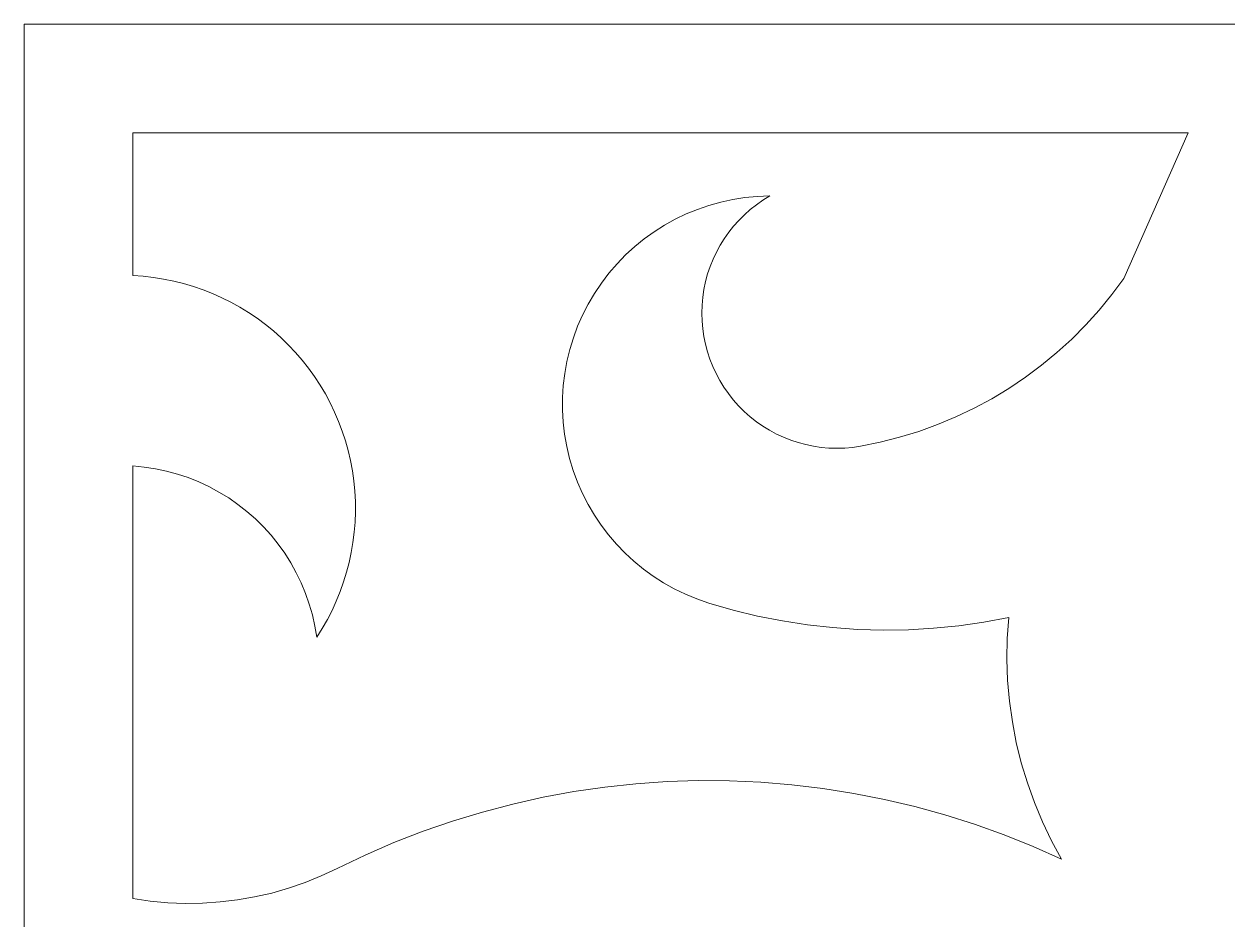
# Model space of a CAD drawing. Header units: centimetres. Extents: x -9.9 to 10, y -12 to 6.3.
# Drawn here: x -9.894 to -6.809, y 3.985 to 6.281 of the extents above; entities that cross this region are included whole.
import ezdxf

# ---------------------------------------------------------------- set-up
doc = ezdxf.new("R2010")
doc.units = ezdxf.units.CM
doc.header["$MEASUREMENT"] = 0
doc.layers.add('layer 1', color=7, linetype='Continuous')

msp = doc.modelspace()

# ---------------------------------------------------------------- linework, layer by layer
at = {"layer": 'layer 1', "color": 242, "lineweight": 20}
for points, knots in [([(-0.65137, -11.98109), (-0.65137, -11.98109), (-0.65137, 6.28139), (-0.65137, 6.28139), (-0.65137, 6.28139), (-0.65137, 6.28139), (-9.89386, 6.28139), (-9.89386, 6.28139), (-9.89386, 6.28139), (-9.89386, 6.28139), (-9.89386, -11.98109), (-9.89386, -11.98109), (-9.89386, -11.98109), (-9.89386, -11.98109), (-0.65137, -11.98109), (-0.65137, -11.98109)], [0, 0, 0, 0, 0.2, 0.2, 0.2, 0.2, 0.4, 0.4, 0.4, 0.4, 0.6, 0.6, 0.6, 0.6, 1, 1, 1, 1]), ([(-7.26086, 4.18752), (-7.26086, 4.18752), (-7.23519, 4.14031), (-7.23519, 4.14031), (-7.23519, 4.14031), (-7.23519, 4.14031), (-7.30837, 4.17303), (-7.30837, 4.17303), (-7.30837, 4.17303), (-7.30837, 4.17303), (-7.3826, 4.20293), (-7.3826, 4.20293), (-7.3826, 4.20293), (-7.3826, 4.20293), (-7.45794, 4.23), (-7.45794, 4.23), (-7.45794, 4.23), (-7.45794, 4.23), (-7.53412, 4.25421), (-7.53412, 4.25421), (-7.53412, 4.25421), (-7.53412, 4.25421), (-7.61121, 4.27554), (-7.61121, 4.27554), (-7.61121, 4.27554), (-7.61121, 4.27554), (-7.68913, 4.29396), (-7.68913, 4.29396), (-7.68913, 4.29396), (-7.68913, 4.29396), (-7.76769, 4.30943), (-7.76769, 4.30943), (-7.76769, 4.30943), (-7.76769, 4.30943), (-7.84687, 4.32195), (-7.84687, 4.32195), (-7.84687, 4.32195), (-7.84687, 4.32195), (-7.9264, 4.33147), (-7.9264, 4.33147), (-7.9264, 4.33147), (-7.9264, 4.33147), (-8.00621, 4.33798), (-8.00621, 4.33798), (-8.00621, 4.33798), (-8.00621, 4.33798), (-8.08616, 4.34149), (-8.08616, 4.34149), (-8.08616, 4.34149), (-8.08616, 4.34149), (-8.16618, 4.34198), (-8.16618, 4.34198), (-8.16618, 4.34198), (-8.16618, 4.34198), (-8.24612, 4.33945), (-8.24612, 4.33945), (-8.24612, 4.33945), (-8.24612, 4.33945), (-8.32593, 4.33392), (-8.32593, 4.33392), (-8.32593, 4.33392), (-8.32593, 4.33392), (-8.40554, 4.32537), (-8.40554, 4.32537), (-8.40554, 4.32537), (-8.40554, 4.32537), (-8.48486, 4.31382), (-8.48486, 4.31382), (-8.48486, 4.31382), (-8.48486, 4.31382), (-8.56369, 4.29929), (-8.56369, 4.29929), (-8.56369, 4.29929), (-8.56369, 4.29929), (-8.64182, 4.28182), (-8.64182, 4.28182), (-8.64182, 4.28182), (-8.64182, 4.28182), (-8.71919, 4.26143), (-8.71919, 4.26143), (-8.71919, 4.26143), (-8.71919, 4.26143), (-8.79572, 4.23817), (-8.79572, 4.23817), (-8.79572, 4.23817), (-8.79572, 4.23817), (-8.87134, 4.21203), (-8.87134, 4.21203), (-8.87134, 4.21203), (-8.87134, 4.21203), (-8.94592, 4.18304), (-8.94592, 4.18304), (-8.94592, 4.18304), (-8.94592, 4.18304), (-9.01938, 4.15126), (-9.01938, 4.15126), (-9.01938, 4.15126), (-9.01938, 4.15126), (-9.09173, 4.11668), (-9.09173, 4.11668), (-9.09173, 4.11668), (-9.09173, 4.11668), (-9.13233, 4.09766), (-9.13233, 4.09766), (-9.13233, 4.09766), (-9.13233, 4.09766), (-9.17384, 4.08083), (-9.17384, 4.08083), (-9.17384, 4.08083), (-9.17384, 4.08083), (-9.21618, 4.06624), (-9.21618, 4.06624), (-9.21618, 4.06624), (-9.21618, 4.06624), (-9.25929, 4.05391), (-9.25929, 4.05391), (-9.25929, 4.05391), (-9.25929, 4.05391), (-9.30297, 4.04389), (-9.30297, 4.04389), (-9.30297, 4.04389), (-9.30297, 4.04389), (-9.34713, 4.0362), (-9.34713, 4.0362), (-9.34713, 4.0362), (-9.34713, 4.0362), (-9.39157, 4.03088), (-9.39157, 4.03088), (-9.39157, 4.03088), (-9.39157, 4.03088), (-9.43628, 4.02792), (-9.43628, 4.02792), (-9.43628, 4.02792), (-9.43628, 4.02792), (-9.48114, 4.02736), (-9.48114, 4.02736), (-9.48114, 4.02736), (-9.48114, 4.02736), (-9.52586, 4.02916), (-9.52586, 4.02916), (-9.52586, 4.02916), (-9.52586, 4.02916), (-9.57051, 4.03335), (-9.57051, 4.03335), (-9.57051, 4.03335), (-9.57051, 4.03335), (-9.61481, 4.0399), (-9.61481, 4.0399), (-9.61481, 4.0399), (-9.61481, 4.0399), (-9.61481, 5.14872), (-9.61481, 5.14872), (-9.61481, 5.14872), (-9.61481, 5.14872), (-9.58579, 5.14594), (-9.58579, 5.14594), (-9.58579, 5.14594), (-9.58579, 5.14594), (-9.55711, 5.14153), (-9.55711, 5.14153), (-9.55711, 5.14153), (-9.55711, 5.14153), (-9.52872, 5.1355), (-9.52872, 5.1355), (-9.52872, 5.1355), (-9.52872, 5.1355), (-9.50074, 5.12788), (-9.50074, 5.12788), (-9.50074, 5.12788), (-9.50074, 5.12788), (-9.47326, 5.11868), (-9.47326, 5.11868), (-9.47326, 5.11868), (-9.47326, 5.11868), (-9.44633, 5.10792), (-9.44633, 5.10792), (-9.44633, 5.10792), (-9.44633, 5.10792), (-9.42003, 5.09564), (-9.42003, 5.09564), (-9.42003, 5.09564), (-9.42003, 5.09564), (-9.39442, 5.08183), (-9.39442, 5.08183), (-9.39442, 5.08183), (-9.39442, 5.08183), (-9.36959, 5.06659), (-9.36959, 5.06659), (-9.36959, 5.06659), (-9.36959, 5.06659), (-9.34573, 5.04998), (-9.34573, 5.04998), (-9.34573, 5.04998), (-9.34573, 5.04998), (-9.32292, 5.03209), (-9.32292, 5.03209), (-9.32292, 5.03209), (-9.32292, 5.03209), (-9.30122, 5.01296), (-9.30122, 5.01296), (-9.30122, 5.01296), (-9.30122, 5.01296), (-9.28057, 4.9926), (-9.28057, 4.9926), (-9.28057, 4.9926), (-9.28057, 4.9926), (-9.26111, 4.97108), (-9.26111, 4.97108), (-9.26111, 4.97108), (-9.26111, 4.97108), (-9.2429, 4.94848), (-9.2429, 4.94848), (-9.2429, 4.94848), (-9.2429, 4.94848), (-9.22595, 4.92479), (-9.22595, 4.92479), (-9.22595, 4.92479), (-9.22595, 4.92479), (-9.21039, 4.90018), (-9.21039, 4.90018), (-9.21039, 4.90018), (-9.21039, 4.90018), (-9.1963, 4.87479), (-9.1963, 4.87479), (-9.1963, 4.87479), (-9.1963, 4.87479), (-9.18374, 4.84868), (-9.18374, 4.84868), (-9.18374, 4.84868), (-9.18374, 4.84868), (-9.17265, 4.82193), (-9.17265, 4.82193), (-9.17265, 4.82193), (-9.17265, 4.82193), (-9.16309, 4.79458), (-9.16309, 4.79458), (-9.16309, 4.79458), (-9.16309, 4.79458), (-9.15507, 4.76671), (-9.15507, 4.76671), (-9.15507, 4.76671), (-9.15507, 4.76671), (-9.14865, 4.73837), (-9.14865, 4.73837), (-9.14865, 4.73837), (-9.14865, 4.73837), (-9.14391, 4.70966), (-9.14391, 4.70966), (-9.14391, 4.70966), (-9.14391, 4.70966), (-9.12975, 4.73207), (-9.12975, 4.73207), (-9.12975, 4.73207), (-9.12975, 4.73207), (-9.1167, 4.75499), (-9.1167, 4.75499), (-9.1167, 4.75499), (-9.1167, 4.75499), (-9.1047, 4.77842), (-9.1047, 4.77842), (-9.1047, 4.77842), (-9.1047, 4.77842), (-9.09375, 4.80227), (-9.09375, 4.80227), (-9.09375, 4.80227), (-9.09375, 4.80227), (-9.08391, 4.82655), (-9.08391, 4.82655), (-9.08391, 4.82655), (-9.08391, 4.82655), (-9.07512, 4.85119), (-9.07512, 4.85119), (-9.07512, 4.85119), (-9.07512, 4.85119), (-9.06745, 4.87618), (-9.06745, 4.87618), (-9.06745, 4.87618), (-9.06745, 4.87618), (-9.06082, 4.90148), (-9.06082, 4.90148), (-9.06082, 4.90148), (-9.06082, 4.90148), (-9.05538, 4.92703), (-9.05538, 4.92703), (-9.05538, 4.92703), (-9.05538, 4.92703), (-9.05099, 4.9528), (-9.05099, 4.9528), (-9.05099, 4.9528), (-9.05099, 4.9528), (-9.04777, 4.97877), (-9.04777, 4.97877), (-9.04777, 4.97877), (-9.04777, 4.97877), (-9.04568, 5.0049), (-9.04568, 5.0049), (-9.04568, 5.0049), (-9.04568, 5.0049), (-9.04477, 5.03113), (-9.04477, 5.03113), (-9.04477, 5.03113), (-9.04477, 5.03113), (-9.04498, 5.05745), (-9.04498, 5.05745), (-9.04498, 5.05745), (-9.04498, 5.05745), (-9.04631, 5.0838), (-9.04631, 5.0838), (-9.04631, 5.0838), (-9.04631, 5.0838), (-9.04889, 5.11015), (-9.04889, 5.11015), (-9.04889, 5.11015), (-9.04889, 5.11015), (-9.05259, 5.13638), (-9.05259, 5.13638), (-9.05259, 5.13638), (-9.05259, 5.13638), (-9.05747, 5.16232), (-9.05747, 5.16232), (-9.05747, 5.16232), (-9.05747, 5.16232), (-9.0634, 5.18796), (-9.0634, 5.18796), (-9.0634, 5.18796), (-9.0634, 5.18796), (-9.07052, 5.21323), (-9.07052, 5.21323), (-9.07052, 5.21323), (-9.07052, 5.21323), (-9.07868, 5.23813), (-9.07868, 5.23813), (-9.07868, 5.23813), (-9.07868, 5.23813), (-9.08789, 5.26262), (-9.08789, 5.26262), (-9.08789, 5.26262), (-9.08789, 5.26262), (-9.09821, 5.28666), (-9.09821, 5.28666), (-9.09821, 5.28666), (-9.09821, 5.28666), (-9.10951, 5.3102), (-9.10951, 5.3102), (-9.10951, 5.3102), (-9.10951, 5.3102), (-9.12186, 5.33324), (-9.12186, 5.33324), (-9.12186, 5.33324), (-9.12186, 5.33324), (-9.13518, 5.35572), (-9.13518, 5.35572), (-9.13518, 5.35572), (-9.13518, 5.35572), (-9.14956, 5.37761), (-9.14956, 5.37761), (-9.14956, 5.37761), (-9.14956, 5.37761), (-9.16484, 5.39889), (-9.16484, 5.39889), (-9.16484, 5.39889), (-9.16484, 5.39889), (-9.18109, 5.41952), (-9.18109, 5.41952), (-9.18109, 5.41952), (-9.18109, 5.41952), (-9.19825, 5.43945), (-9.19825, 5.43945), (-9.19825, 5.43945), (-9.19825, 5.43945), (-9.21632, 5.45867), (-9.21632, 5.45867), (-9.21632, 5.45867), (-9.21632, 5.45867), (-9.2353, 5.47714), (-9.2353, 5.47714), (-9.2353, 5.47714), (-9.2353, 5.47714), (-9.25511, 5.49474), (-9.25511, 5.49474), (-9.25511, 5.49474), (-9.25511, 5.49474), (-9.27562, 5.5114), (-9.27562, 5.5114), (-9.27562, 5.5114), (-9.27562, 5.5114), (-9.29669, 5.52708), (-9.29669, 5.52708), (-9.29669, 5.52708), (-9.29669, 5.52708), (-9.31845, 5.5418), (-9.31845, 5.5418), (-9.31845, 5.5418), (-9.31845, 5.5418), (-9.34078, 5.5555), (-9.34078, 5.5555), (-9.34078, 5.5555), (-9.34078, 5.5555), (-9.36366, 5.56822), (-9.36366, 5.56822), (-9.36366, 5.56822), (-9.36366, 5.56822), (-9.38703, 5.5799), (-9.38703, 5.5799), (-9.38703, 5.5799), (-9.38703, 5.5799), (-9.41089, 5.59054), (-9.41089, 5.59054), (-9.41089, 5.59054), (-9.41089, 5.59054), (-9.43524, 5.60014), (-9.43524, 5.60014), (-9.43524, 5.60014), (-9.43524, 5.60014), (-9.45993, 5.60866), (-9.45993, 5.60866), (-9.45993, 5.60866), (-9.45993, 5.60866), (-9.48505, 5.61611), (-9.48505, 5.61611), (-9.48505, 5.61611), (-9.48505, 5.61611), (-9.51044, 5.62244), (-9.51044, 5.62244), (-9.51044, 5.62244), (-9.51044, 5.62244), (-9.53618, 5.62767), (-9.53618, 5.62767), (-9.53618, 5.62767), (-9.53618, 5.62767), (-9.56213, 5.63179), (-9.56213, 5.63179), (-9.56213, 5.63179), (-9.56213, 5.63179), (-9.58837, 5.63475), (-9.58837, 5.63475), (-9.58837, 5.63475), (-9.58837, 5.63475), (-9.61481, 5.63655), (-9.61481, 5.63655), (-9.61481, 5.63655), (-9.61481, 5.63655), (-9.61481, 6.00234), (-9.61481, 6.00234), (-9.61481, 6.00234), (-9.61481, 6.00234), (-6.911, 6.00234), (-6.911, 6.00234), (-6.911, 6.00234), (-6.911, 6.00234), (-7.07571, 5.62921), (-7.07571, 5.62921), (-7.07571, 5.62921), (-7.07571, 5.62921), (-7.10619, 5.58786), (-7.10619, 5.58786), (-7.10619, 5.58786), (-7.10619, 5.58786), (-7.13871, 5.54813), (-7.13871, 5.54813), (-7.13871, 5.54813), (-7.13871, 5.54813), (-7.17303, 5.51007), (-7.17303, 5.51007), (-7.17303, 5.51007), (-7.17303, 5.51007), (-7.20916, 5.47376), (-7.20916, 5.47376), (-7.20916, 5.47376), (-7.20916, 5.47376), (-7.24705, 5.43926), (-7.24705, 5.43926), (-7.24705, 5.43926), (-7.24705, 5.43926), (-7.28654, 5.40663), (-7.28654, 5.40663), (-7.28654, 5.40663), (-7.28654, 5.40663), (-7.32769, 5.37595), (-7.32769, 5.37595), (-7.32769, 5.37595), (-7.32769, 5.37595), (-7.37032, 5.34726), (-7.37032, 5.34726), (-7.37032, 5.34726), (-7.37032, 5.34726), (-7.41434, 5.3207), (-7.41434, 5.3207), (-7.41434, 5.3207), (-7.41434, 5.3207), (-7.45955, 5.29637), (-7.45955, 5.29637), (-7.45955, 5.29637), (-7.45955, 5.29637), (-7.5058, 5.27432), (-7.5058, 5.27432), (-7.5058, 5.27432), (-7.5058, 5.27432), (-7.5531, 5.25457), (-7.5531, 5.25457), (-7.5531, 5.25457), (-7.5531, 5.25457), (-7.60123, 5.23714), (-7.60123, 5.23714), (-7.60123, 5.23714), (-7.60123, 5.23714), (-7.65028, 5.22207), (-7.65028, 5.22207), (-7.65028, 5.22207), (-7.65028, 5.22207), (-7.69995, 5.20943), (-7.69995, 5.20943), (-7.69995, 5.20943), (-7.69995, 5.20943), (-7.75039, 5.19921), (-7.75039, 5.19921), (-7.75039, 5.19921), (-7.75039, 5.19921), (-7.77062, 5.19623), (-7.77062, 5.19623), (-7.77062, 5.19623), (-7.77062, 5.19623), (-7.79092, 5.19445), (-7.79092, 5.19445), (-7.79092, 5.19445), (-7.79092, 5.19445), (-7.81116, 5.19387), (-7.81116, 5.19387), (-7.81116, 5.19387), (-7.81116, 5.19387), (-7.83132, 5.19448), (-7.83132, 5.19448), (-7.83132, 5.19448), (-7.83132, 5.19448), (-7.85134, 5.19624), (-7.85134, 5.19624), (-7.85134, 5.19624), (-7.85134, 5.19624), (-7.87115, 5.19917), (-7.87115, 5.19917), (-7.87115, 5.19917), (-7.87115, 5.19917), (-7.89075, 5.20322), (-7.89075, 5.20322), (-7.89075, 5.20322), (-7.89075, 5.20322), (-7.91008, 5.2084), (-7.91008, 5.2084), (-7.91008, 5.2084), (-7.91008, 5.2084), (-7.92905, 5.21467), (-7.92905, 5.21467), (-7.92905, 5.21467), (-7.92905, 5.21467), (-7.94768, 5.22205), (-7.94768, 5.22205), (-7.94768, 5.22205), (-7.94768, 5.22205), (-7.96589, 5.23051), (-7.96589, 5.23051), (-7.96589, 5.23051), (-7.96589, 5.23051), (-7.98361, 5.24002), (-7.98361, 5.24002), (-7.98361, 5.24002), (-7.98361, 5.24002), (-8.00077, 5.25058), (-8.00077, 5.25058), (-8.00077, 5.25058), (-8.00077, 5.25058), (-8.01737, 5.26217), (-8.01737, 5.26217), (-8.01737, 5.26217), (-8.01737, 5.26217), (-8.03335, 5.27478), (-8.03335, 5.27478), (-8.03335, 5.27478), (-8.03335, 5.27478), (-8.04863, 5.2884), (-8.04863, 5.2884), (-8.04863, 5.2884), (-8.04863, 5.2884), (-8.06307, 5.30289), (-8.06307, 5.30289), (-8.06307, 5.30289), (-8.06307, 5.30289), (-8.0766, 5.31812), (-8.0766, 5.31812), (-8.0766, 5.31812), (-8.0766, 5.31812), (-8.08916, 5.33402), (-8.08916, 5.33402), (-8.08916, 5.33402), (-8.08916, 5.33402), (-8.10067, 5.35057), (-8.10067, 5.35057), (-8.10067, 5.35057), (-8.10067, 5.35057), (-8.11114, 5.3677), (-8.11114, 5.3677), (-8.11114, 5.3677), (-8.11114, 5.3677), (-8.12062, 5.38537), (-8.12062, 5.38537), (-8.12062, 5.38537), (-8.12062, 5.38537), (-8.12906, 5.40354), (-8.12906, 5.40354), (-8.12906, 5.40354), (-8.12906, 5.40354), (-8.13646, 5.42213), (-8.13646, 5.42213), (-8.13646, 5.42213), (-8.13646, 5.42213), (-8.14267, 5.44113), (-8.14267, 5.44113), (-8.14267, 5.44113), (-8.14267, 5.44113), (-8.1479, 5.46047), (-8.1479, 5.46047), (-8.1479, 5.46047), (-8.1479, 5.46047), (-8.15195, 5.48011), (-8.15195, 5.48011), (-8.15195, 5.48011), (-8.15195, 5.48011), (-8.15481, 5.50001), (-8.15481, 5.50001), (-8.15481, 5.50001), (-8.15481, 5.50001), (-8.15662, 5.52008), (-8.15662, 5.52008), (-8.15662, 5.52008), (-8.15662, 5.52008), (-8.15718, 5.54033), (-8.15718, 5.54033), (-8.15718, 5.54033), (-8.15718, 5.54033), (-8.15655, 5.56067), (-8.15655, 5.56067), (-8.15655, 5.56067), (-8.15655, 5.56067), (-8.15474, 5.58107), (-8.15474, 5.58107), (-8.15474, 5.58107), (-8.15474, 5.58107), (-8.15174, 5.60132), (-8.15174, 5.60132), (-8.15174, 5.60132), (-8.15174, 5.60132), (-8.14755, 5.62124), (-8.14755, 5.62124), (-8.14755, 5.62124), (-8.14755, 5.62124), (-8.14225, 5.64077), (-8.14225, 5.64077), (-8.14225, 5.64077), (-8.14225, 5.64077), (-8.13583, 5.65989), (-8.13583, 5.65989), (-8.13583, 5.65989), (-8.13583, 5.65989), (-8.1283, 5.67855), (-8.1283, 5.67855), (-8.1283, 5.67855), (-8.1283, 5.67855), (-8.11979, 5.69669), (-8.11979, 5.69669), (-8.11979, 5.69669), (-8.11979, 5.69669), (-8.11022, 5.71427), (-8.11022, 5.71427), (-8.11022, 5.71427), (-8.11022, 5.71427), (-8.09962, 5.73127), (-8.09962, 5.73127), (-8.09962, 5.73127), (-8.09962, 5.73127), (-8.08811, 5.74763), (-8.08811, 5.74763), (-8.08811, 5.74763), (-8.08811, 5.74763), (-8.0757, 5.76331), (-8.0757, 5.76331), (-8.0757, 5.76331), (-8.0757, 5.76331), (-8.0623, 5.77826), (-8.0623, 5.77826), (-8.0623, 5.77826), (-8.0623, 5.77826), (-8.04807, 5.79245), (-8.04807, 5.79245), (-8.04807, 5.79245), (-8.04807, 5.79245), (-8.033, 5.80583), (-8.033, 5.80583), (-8.033, 5.80583), (-8.033, 5.80583), (-8.0171, 5.81836), (-8.0171, 5.81836), (-8.0171, 5.81836), (-8.0171, 5.81836), (-8.00042, 5.82998), (-8.00042, 5.82998), (-8.00042, 5.82998), (-8.00042, 5.82998), (-7.98291, 5.84068), (-7.98291, 5.84068), (-7.98291, 5.84068), (-7.98291, 5.84068), (-8.01493, 5.83958), (-8.01493, 5.83958), (-8.01493, 5.83958), (-8.01493, 5.83958), (-8.0466, 5.83658), (-8.0466, 5.83658), (-8.0466, 5.83658), (-8.0466, 5.83658), (-8.07785, 5.83173), (-8.07785, 5.83173), (-8.07785, 5.83173), (-8.07785, 5.83173), (-8.10863, 5.82507), (-8.10863, 5.82507), (-8.10863, 5.82507), (-8.10863, 5.82507), (-8.13883, 5.81663), (-8.13883, 5.81663), (-8.13883, 5.81663), (-8.13883, 5.81663), (-8.16848, 5.80646), (-8.16848, 5.80646), (-8.16848, 5.80646), (-8.16848, 5.80646), (-8.19736, 5.7946), (-8.19736, 5.7946), (-8.19736, 5.7946), (-8.19736, 5.7946), (-8.22555, 5.78106), (-8.22555, 5.78106), (-8.22555, 5.78106), (-8.22555, 5.78106), (-8.2529, 5.76591), (-8.2529, 5.76591), (-8.2529, 5.76591), (-8.2529, 5.76591), (-8.27926, 5.74916), (-8.27926, 5.74916), (-8.27926, 5.74916), (-8.27926, 5.74916), (-8.30472, 5.73089), (-8.30472, 5.73089), (-8.30472, 5.73089), (-8.30472, 5.73089), (-8.32908, 5.7111), (-8.32908, 5.7111), (-8.32908, 5.7111), (-8.32908, 5.7111), (-8.35231, 5.68983), (-8.35231, 5.68983), (-8.35231, 5.68983), (-8.35231, 5.68983), (-8.37435, 5.66714), (-8.37435, 5.66714), (-8.37435, 5.66714), (-8.37435, 5.66714), (-8.39507, 5.64304), (-8.39507, 5.64304), (-8.39507, 5.64304), (-8.39507, 5.64304), (-8.41447, 5.61759), (-8.41447, 5.61759), (-8.41447, 5.61759), (-8.41447, 5.61759), (-8.43233, 5.59103), (-8.43233, 5.59103), (-8.43233, 5.59103), (-8.43233, 5.59103), (-8.44844, 5.56361), (-8.44844, 5.56361), (-8.44844, 5.56361), (-8.44844, 5.56361), (-8.46281, 5.53545), (-8.46281, 5.53545), (-8.46281, 5.53545), (-8.46281, 5.53545), (-8.47544, 5.5066), (-8.47544, 5.5066), (-8.47544, 5.5066), (-8.47544, 5.5066), (-8.48632, 5.47716), (-8.48632, 5.47716), (-8.48632, 5.47716), (-8.48632, 5.47716), (-8.49546, 5.4472), (-8.49546, 5.4472), (-8.49546, 5.4472), (-8.49546, 5.4472), (-8.50278, 5.41681), (-8.50278, 5.41681), (-8.50278, 5.41681), (-8.50278, 5.41681), (-8.5083, 5.38607), (-8.5083, 5.38607), (-8.5083, 5.38607), (-8.5083, 5.38607), (-8.51206, 5.35504), (-8.51206, 5.35504), (-8.51206, 5.35504), (-8.51206, 5.35504), (-8.51395, 5.32384), (-8.51395, 5.32384), (-8.51395, 5.32384), (-8.51395, 5.32384), (-8.51401, 5.29252), (-8.51401, 5.29252), (-8.51401, 5.29252), (-8.51401, 5.29252), (-8.51227, 5.26118), (-8.51227, 5.26118), (-8.51227, 5.26118), (-8.51227, 5.26118), (-8.50864, 5.22989), (-8.50864, 5.22989), (-8.50864, 5.22989), (-8.50864, 5.22989), (-8.50313, 5.19874), (-8.50313, 5.19874), (-8.50313, 5.19874), (-8.50313, 5.19874), (-8.49581, 5.16781), (-8.49581, 5.16781), (-8.49581, 5.16781), (-8.49581, 5.16781), (-8.48653, 5.13719), (-8.48653, 5.13719), (-8.48653, 5.13719), (-8.48653, 5.13719), (-8.47544, 5.10717), (-8.47544, 5.10717), (-8.47544, 5.10717), (-8.47544, 5.10717), (-8.46267, 5.07804), (-8.46267, 5.07804), (-8.46267, 5.07804), (-8.46267, 5.07804), (-8.4483, 5.04988), (-8.4483, 5.04988), (-8.4483, 5.04988), (-8.4483, 5.04988), (-8.43233, 5.02274), (-8.43233, 5.02274), (-8.43233, 5.02274), (-8.43233, 5.02274), (-8.41481, 4.99667), (-8.41481, 4.99667), (-8.41481, 4.99667), (-8.41481, 4.99667), (-8.39591, 4.97172), (-8.39591, 4.97172), (-8.39591, 4.97172), (-8.39591, 4.97172), (-8.37554, 4.94797), (-8.37554, 4.94797), (-8.37554, 4.94797), (-8.37554, 4.94797), (-8.35391, 4.92548), (-8.35391, 4.92548), (-8.35391, 4.92548), (-8.35391, 4.92548), (-8.33096, 4.90428), (-8.33096, 4.90428), (-8.33096, 4.90428), (-8.33096, 4.90428), (-8.30675, 4.88446), (-8.30675, 4.88446), (-8.30675, 4.88446), (-8.30675, 4.88446), (-8.28143, 4.86604), (-8.28143, 4.86604), (-8.28143, 4.86604), (-8.28143, 4.86604), (-8.25498, 4.8491), (-8.25498, 4.8491), (-8.25498, 4.8491), (-8.25498, 4.8491), (-8.22757, 4.8337), (-8.22757, 4.8337), (-8.22757, 4.8337), (-8.22757, 4.8337), (-8.19911, 4.81989), (-8.19911, 4.81989), (-8.19911, 4.81989), (-8.19911, 4.81989), (-8.16974, 4.80773), (-8.16974, 4.80773), (-8.16974, 4.80773), (-8.16974, 4.80773), (-8.13946, 4.7973), (-8.13946, 4.7973), (-8.13946, 4.7973), (-8.13946, 4.7973), (-8.07716, 4.77928), (-8.07716, 4.77928), (-8.07716, 4.77928), (-8.07716, 4.77928), (-8.01423, 4.76395), (-8.01423, 4.76395), (-8.01423, 4.76395), (-8.01423, 4.76395), (-7.95068, 4.75129), (-7.95068, 4.75129), (-7.95068, 4.75129), (-7.95068, 4.75129), (-7.88657, 4.74133), (-7.88657, 4.74133), (-7.88657, 4.74133), (-7.88657, 4.74133), (-7.82217, 4.73411), (-7.82217, 4.73411), (-7.82217, 4.73411), (-7.82217, 4.73411), (-7.7575, 4.72961), (-7.7575, 4.72961), (-7.7575, 4.72961), (-7.7575, 4.72961), (-7.69269, 4.72787), (-7.69269, 4.72787), (-7.69269, 4.72787), (-7.69269, 4.72787), (-7.62789, 4.72888), (-7.62789, 4.72888), (-7.62789, 4.72888), (-7.62789, 4.72888), (-7.56315, 4.73263), (-7.56315, 4.73263), (-7.56315, 4.73263), (-7.56315, 4.73263), (-7.49868, 4.73914), (-7.49868, 4.73914), (-7.49868, 4.73914), (-7.49868, 4.73914), (-7.4345, 4.74835), (-7.4345, 4.74835), (-7.4345, 4.74835), (-7.4345, 4.74835), (-7.37074, 4.76029), (-7.37074, 4.76029), (-7.37074, 4.76029), (-7.37074, 4.76029), (-7.37436, 4.70666), (-7.37436, 4.70666), (-7.37436, 4.70666), (-7.37436, 4.70666), (-7.37528, 4.65296), (-7.37528, 4.65296), (-7.37528, 4.65296), (-7.37528, 4.65296), (-7.37339, 4.59928), (-7.37339, 4.59928), (-7.37339, 4.59928), (-7.37339, 4.59928), (-7.36871, 4.54574), (-7.36871, 4.54574), (-7.36871, 4.54574), (-7.36871, 4.54574), (-7.36132, 4.4925), (-7.36132, 4.4925), (-7.36132, 4.4925), (-7.36132, 4.4925), (-7.3512, 4.43974), (-7.3512, 4.43974), (-7.3512, 4.43974), (-7.3512, 4.43974), (-7.33837, 4.3876), (-7.33837, 4.3876), (-7.33837, 4.3876), (-7.33837, 4.3876), (-7.32288, 4.33613), (-7.32288, 4.33613), (-7.32288, 4.33613), (-7.32288, 4.33613), (-7.30474, 4.28553), (-7.30474, 4.28553), (-7.30474, 4.28553), (-7.30474, 4.28553), (-7.28409, 4.23597), (-7.28409, 4.23597), (-7.28409, 4.23597), (-7.28409, 4.23597), (-7.26086, 4.18752), (-7.26086, 4.18752)], [0, 0, 0, 0, 0.0040161, 0.0040161, 0.0040161, 0.0040161, 0.0080321, 0.0080321, 0.0080321, 0.0080321, 0.0120482, 0.0120482, 0.0120482, 0.0120482, 0.0160643, 0.0160643, 0.0160643, 0.0160643, 0.0200803, 0.0200803, 0.0200803, 0.0200803, 0.0240964, 0.0240964, 0.0240964, 0.0240964, 0.0281124, 0.0281124, 0.0281124, 0.0281124, 0.0321285, 0.0321285, 0.0321285, 0.0321285, 0.0361446, 0.0361446, 0.0361446, 0.0361446, 0.0401606, 0.0401606, 0.0401606, 0.0401606, 0.0441767, 0.0441767, 0.0441767, 0.0441767, 0.0481928, 0.0481928, 0.0481928, 0.0481928, 0.0522088, 0.0522088, 0.0522088, 0.0522088, 0.0562249, 0.0562249, 0.0562249, 0.0562249, 0.060241, 0.060241, 0.060241, 0.060241, 0.064257, 0.064257, 0.064257, 0.064257, 0.0682731, 0.0682731, 0.0682731, 0.0682731, 0.0722892, 0.0722892, 0.0722892, 0.0722892, 0.0763052, 0.0763052, 0.0763052, 0.0763052, 0.0803213, 0.0803213, 0.0803213, 0.0803213, 0.0843373, 0.0843373, 0.0843373, 0.0843373, 0.0883534, 0.0883534, 0.0883534, 0.0883534, 0.0923695, 0.0923695, 0.0923695, 0.0923695, 0.0963855, 0.0963855, 0.0963855, 0.0963855, 0.1004016, 0.1004016, 0.1004016, 0.1004016, 0.1044177, 0.1044177, 0.1044177, 0.1044177, 0.1084337, 0.1084337, 0.1084337, 0.1084337, 0.1124498, 0.1124498, 0.1124498, 0.1124498, 0.1164659, 0.1164659, 0.1164659, 0.1164659, 0.1204819, 0.1204819, 0.1204819, 0.1204819, 0.124498, 0.124498, 0.124498, 0.124498, 0.1285141, 0.1285141, 0.1285141, 0.1285141, 0.1325301, 0.1325301, 0.1325301, 0.1325301, 0.1365462, 0.1365462, 0.1365462, 0.1365462, 0.1405622, 0.1405622, 0.1405622, 0.1405622, 0.1445783, 0.1445783, 0.1445783, 0.1445783, 0.1485944, 0.1485944, 0.1485944, 0.1485944, 0.1526104, 0.1526104, 0.1526104, 0.1526104, 0.1566265, 0.1566265, 0.1566265, 0.1566265, 0.1606426, 0.1606426, 0.1606426, 0.1606426, 0.1646586, 0.1646586, 0.1646586, 0.1646586, 0.1686747, 0.1686747, 0.1686747, 0.1686747, 0.1726908, 0.1726908, 0.1726908, 0.1726908, 0.1767068, 0.1767068, 0.1767068, 0.1767068, 0.1807229, 0.1807229, 0.1807229, 0.1807229, 0.184739, 0.184739, 0.184739, 0.184739, 0.188755, 0.188755, 0.188755, 0.188755, 0.1927711, 0.1927711, 0.1927711, 0.1927711, 0.1967871, 0.1967871, 0.1967871, 0.1967871, 0.2008032, 0.2008032, 0.2008032, 0.2008032, 0.2048193, 0.2048193, 0.2048193, 0.2048193, 0.2088353, 0.2088353, 0.2088353, 0.2088353, 0.2128514, 0.2128514, 0.2128514, 0.2128514, 0.2168675, 0.2168675, 0.2168675, 0.2168675, 0.2208835, 0.2208835, 0.2208835, 0.2208835, 0.2248996, 0.2248996, 0.2248996, 0.2248996, 0.2289157, 0.2289157, 0.2289157, 0.2289157, 0.2329317, 0.2329317, 0.2329317, 0.2329317, 0.2369478, 0.2369478, 0.2369478, 0.2369478, 0.2409639, 0.2409639, 0.2409639, 0.2409639, 0.2449799, 0.2449799, 0.2449799, 0.2449799, 0.248996, 0.248996, 0.248996, 0.248996, 0.253012, 0.253012, 0.253012, 0.253012, 0.2570281, 0.2570281, 0.2570281, 0.2570281, 0.2610442, 0.2610442, 0.2610442, 0.2610442, 0.2650602, 0.2650602, 0.2650602, 0.2650602, 0.2690763, 0.2690763, 0.2690763, 0.2690763, 0.2730924, 0.2730924, 0.2730924, 0.2730924, 0.2771084, 0.2771084, 0.2771084, 0.2771084, 0.2811245, 0.2811245, 0.2811245, 0.2811245, 0.2851406, 0.2851406, 0.2851406, 0.2851406, 0.2891566, 0.2891566, 0.2891566, 0.2891566, 0.2931727, 0.2931727, 0.2931727, 0.2931727, 0.2971888, 0.2971888, 0.2971888, 0.2971888, 0.3012048, 0.3012048, 0.3012048, 0.3012048, 0.3052209, 0.3052209, 0.3052209, 0.3052209, 0.3092369, 0.3092369, 0.3092369, 0.3092369, 0.313253, 0.313253, 0.313253, 0.313253, 0.3172691, 0.3172691, 0.3172691, 0.3172691, 0.3212851, 0.3212851, 0.3212851, 0.3212851, 0.3253012, 0.3253012, 0.3253012, 0.3253012, 0.3293173, 0.3293173, 0.3293173, 0.3293173, 0.3333333, 0.3333333, 0.3333333, 0.3333333, 0.3373494, 0.3373494, 0.3373494, 0.3373494, 0.3413655, 0.3413655, 0.3413655, 0.3413655, 0.3453815, 0.3453815, 0.3453815, 0.3453815, 0.3493976, 0.3493976, 0.3493976, 0.3493976, 0.3534137, 0.3534137, 0.3534137, 0.3534137, 0.3574297, 0.3574297, 0.3574297, 0.3574297, 0.3614458, 0.3614458, 0.3614458, 0.3614458, 0.3654618, 0.3654618, 0.3654618, 0.3654618, 0.3694779, 0.3694779, 0.3694779, 0.3694779, 0.373494, 0.373494, 0.373494, 0.373494, 0.37751, 0.37751, 0.37751, 0.37751, 0.3815261, 0.3815261, 0.3815261, 0.3815261, 0.3855422, 0.3855422, 0.3855422, 0.3855422, 0.3895582, 0.3895582, 0.3895582, 0.3895582, 0.3935743, 0.3935743, 0.3935743, 0.3935743, 0.3975904, 0.3975904, 0.3975904, 0.3975904, 0.4016064, 0.4016064, 0.4016064, 0.4016064, 0.4056225, 0.4056225, 0.4056225, 0.4056225, 0.4096386, 0.4096386, 0.4096386, 0.4096386, 0.4136546, 0.4136546, 0.4136546, 0.4136546, 0.4176707, 0.4176707, 0.4176707, 0.4176707, 0.4216867, 0.4216867, 0.4216867, 0.4216867, 0.4257028, 0.4257028, 0.4257028, 0.4257028, 0.4297189, 0.4297189, 0.4297189, 0.4297189, 0.4337349, 0.4337349, 0.4337349, 0.4337349, 0.437751, 0.437751, 0.437751, 0.437751, 0.4417671, 0.4417671, 0.4417671, 0.4417671, 0.4457831, 0.4457831, 0.4457831, 0.4457831, 0.4497992, 0.4497992, 0.4497992, 0.4497992, 0.4538153, 0.4538153, 0.4538153, 0.4538153, 0.4578313, 0.4578313, 0.4578313, 0.4578313, 0.4618474, 0.4618474, 0.4618474, 0.4618474, 0.4658635, 0.4658635, 0.4658635, 0.4658635, 0.4698795, 0.4698795, 0.4698795, 0.4698795, 0.4738956, 0.4738956, 0.4738956, 0.4738956, 0.4779116, 0.4779116, 0.4779116, 0.4779116, 0.4819277, 0.4819277, 0.4819277, 0.4819277, 0.4859438, 0.4859438, 0.4859438, 0.4859438, 0.4899598, 0.4899598, 0.4899598, 0.4899598, 0.4939759, 0.4939759, 0.4939759, 0.4939759, 0.497992, 0.497992, 0.497992, 0.497992, 0.502008, 0.502008, 0.502008, 0.502008, 0.5060241, 0.5060241, 0.5060241, 0.5060241, 0.5100402, 0.5100402, 0.5100402, 0.5100402, 0.5140562, 0.5140562, 0.5140562, 0.5140562, 0.5180723, 0.5180723, 0.5180723, 0.5180723, 0.5220884, 0.5220884, 0.5220884, 0.5220884, 0.5261044, 0.5261044, 0.5261044, 0.5261044, 0.5301205, 0.5301205, 0.5301205, 0.5301205, 0.5341365, 0.5341365, 0.5341365, 0.5341365, 0.5381526, 0.5381526, 0.5381526, 0.5381526, 0.5421687, 0.5421687, 0.5421687, 0.5421687, 0.5461847, 0.5461847, 0.5461847, 0.5461847, 0.5502008, 0.5502008, 0.5502008, 0.5502008, 0.5542169, 0.5542169, 0.5542169, 0.5542169, 0.5582329, 0.5582329, 0.5582329, 0.5582329, 0.562249, 0.562249, 0.562249, 0.562249, 0.5662651, 0.5662651, 0.5662651, 0.5662651, 0.5702811, 0.5702811, 0.5702811, 0.5702811, 0.5742972, 0.5742972, 0.5742972, 0.5742972, 0.5783133, 0.5783133, 0.5783133, 0.5783133, 0.5823293, 0.5823293, 0.5823293, 0.5823293, 0.5863454, 0.5863454, 0.5863454, 0.5863454, 0.5903614, 0.5903614, 0.5903614, 0.5903614, 0.5943775, 0.5943775, 0.5943775, 0.5943775, 0.5983936, 0.5983936, 0.5983936, 0.5983936, 0.6024096, 0.6024096, 0.6024096, 0.6024096, 0.6064257, 0.6064257, 0.6064257, 0.6064257, 0.6104418, 0.6104418, 0.6104418, 0.6104418, 0.6144578, 0.6144578, 0.6144578, 0.6144578, 0.6184739, 0.6184739, 0.6184739, 0.6184739, 0.62249, 0.62249, 0.62249, 0.62249, 0.626506, 0.626506, 0.626506, 0.626506, 0.6305221, 0.6305221, 0.6305221, 0.6305221, 0.6345382, 0.6345382, 0.6345382, 0.6345382, 0.6385542, 0.6385542, 0.6385542, 0.6385542, 0.6425703, 0.6425703, 0.6425703, 0.6425703, 0.6465863, 0.6465863, 0.6465863, 0.6465863, 0.6506024, 0.6506024, 0.6506024, 0.6506024, 0.6546185, 0.6546185, 0.6546185, 0.6546185, 0.6586345, 0.6586345, 0.6586345, 0.6586345, 0.6626506, 0.6626506, 0.6626506, 0.6626506, 0.6666667, 0.6666667, 0.6666667, 0.6666667, 0.6706827, 0.6706827, 0.6706827, 0.6706827, 0.6746988, 0.6746988, 0.6746988, 0.6746988, 0.6787149, 0.6787149, 0.6787149, 0.6787149, 0.6827309, 0.6827309, 0.6827309, 0.6827309, 0.686747, 0.686747, 0.686747, 0.686747, 0.6907631, 0.6907631, 0.6907631, 0.6907631, 0.6947791, 0.6947791, 0.6947791, 0.6947791, 0.6987952, 0.6987952, 0.6987952, 0.6987952, 0.7028112, 0.7028112, 0.7028112, 0.7028112, 0.7068273, 0.7068273, 0.7068273, 0.7068273, 0.7108434, 0.7108434, 0.7108434, 0.7108434, 0.7148594, 0.7148594, 0.7148594, 0.7148594, 0.7188755, 0.7188755, 0.7188755, 0.7188755, 0.7228916, 0.7228916, 0.7228916, 0.7228916, 0.7269076, 0.7269076, 0.7269076, 0.7269076, 0.7309237, 0.7309237, 0.7309237, 0.7309237, 0.7349398, 0.7349398, 0.7349398, 0.7349398, 0.7389558, 0.7389558, 0.7389558, 0.7389558, 0.7429719, 0.7429719, 0.7429719, 0.7429719, 0.746988, 0.746988, 0.746988, 0.746988, 0.751004, 0.751004, 0.751004, 0.751004, 0.7550201, 0.7550201, 0.7550201, 0.7550201, 0.7590361, 0.7590361, 0.7590361, 0.7590361, 0.7630522, 0.7630522, 0.7630522, 0.7630522, 0.7670683, 0.7670683, 0.7670683, 0.7670683, 0.7710843, 0.7710843, 0.7710843, 0.7710843, 0.7751004, 0.7751004, 0.7751004, 0.7751004, 0.7791165, 0.7791165, 0.7791165, 0.7791165, 0.7831325, 0.7831325, 0.7831325, 0.7831325, 0.7871486, 0.7871486, 0.7871486, 0.7871486, 0.7911647, 0.7911647, 0.7911647, 0.7911647, 0.7951807, 0.7951807, 0.7951807, 0.7951807, 0.7991968, 0.7991968, 0.7991968, 0.7991968, 0.8032129, 0.8032129, 0.8032129, 0.8032129, 0.8072289, 0.8072289, 0.8072289, 0.8072289, 0.811245, 0.811245, 0.811245, 0.811245, 0.815261, 0.815261, 0.815261, 0.815261, 0.8192771, 0.8192771, 0.8192771, 0.8192771, 0.8232932, 0.8232932, 0.8232932, 0.8232932, 0.8273092, 0.8273092, 0.8273092, 0.8273092, 0.8313253, 0.8313253, 0.8313253, 0.8313253, 0.8353414, 0.8353414, 0.8353414, 0.8353414, 0.8393574, 0.8393574, 0.8393574, 0.8393574, 0.8433735, 0.8433735, 0.8433735, 0.8433735, 0.8473896, 0.8473896, 0.8473896, 0.8473896, 0.8514056, 0.8514056, 0.8514056, 0.8514056, 0.8554217, 0.8554217, 0.8554217, 0.8554217, 0.8594378, 0.8594378, 0.8594378, 0.8594378, 0.8634538, 0.8634538, 0.8634538, 0.8634538, 0.8674699, 0.8674699, 0.8674699, 0.8674699, 0.8714859, 0.8714859, 0.8714859, 0.8714859, 0.875502, 0.875502, 0.875502, 0.875502, 0.8795181, 0.8795181, 0.8795181, 0.8795181, 0.8835341, 0.8835341, 0.8835341, 0.8835341, 0.8875502, 0.8875502, 0.8875502, 0.8875502, 0.8915663, 0.8915663, 0.8915663, 0.8915663, 0.8955823, 0.8955823, 0.8955823, 0.8955823, 0.8995984, 0.8995984, 0.8995984, 0.8995984, 0.9036145, 0.9036145, 0.9036145, 0.9036145, 0.9076305, 0.9076305, 0.9076305, 0.9076305, 0.9116466, 0.9116466, 0.9116466, 0.9116466, 0.9156627, 0.9156627, 0.9156627, 0.9156627, 0.9196787, 0.9196787, 0.9196787, 0.9196787, 0.9236948, 0.9236948, 0.9236948, 0.9236948, 0.9277108, 0.9277108, 0.9277108, 0.9277108, 0.9317269, 0.9317269, 0.9317269, 0.9317269, 0.935743, 0.935743, 0.935743, 0.935743, 0.939759, 0.939759, 0.939759, 0.939759, 0.9437751, 0.9437751, 0.9437751, 0.9437751, 0.9477912, 0.9477912, 0.9477912, 0.9477912, 0.9518072, 0.9518072, 0.9518072, 0.9518072, 0.9558233, 0.9558233, 0.9558233, 0.9558233, 0.9598394, 0.9598394, 0.9598394, 0.9598394, 0.9638554, 0.9638554, 0.9638554, 0.9638554, 0.9678715, 0.9678715, 0.9678715, 0.9678715, 0.9718876, 0.9718876, 0.9718876, 0.9718876, 0.9759036, 0.9759036, 0.9759036, 0.9759036, 0.9799197, 0.9799197, 0.9799197, 0.9799197, 0.9839357, 0.9839357, 0.9839357, 0.9839357, 0.9879518, 0.9879518, 0.9879518, 0.9879518, 0.9919679, 0.9919679, 0.9919679, 0.9919679, 1, 1, 1, 1])]:
    msp.add_open_spline(points, degree=3, knots=knots, dxfattribs=at)

doc.saveas('drawing.dxf')
